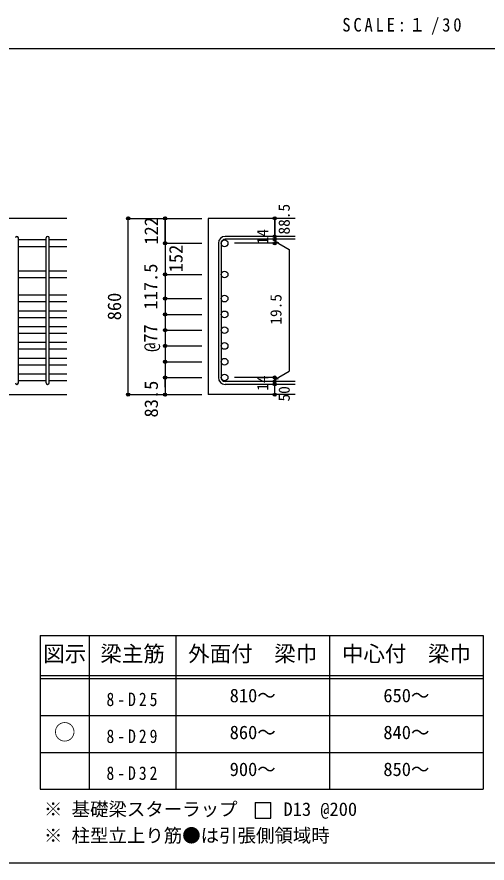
# Model space of a CAD drawing. Units: millimetres at full size, sheet at 1:30, with parts at other scales. Extents: x -5973 to 5954, y -4195 to 4201.
# Drawn here: x 1334 to 3629, y -4195 to -67 of the extents above; entities that cross this region are included whole.
import ezdxf
from ezdxf.enums import TextEntityAlignment as Align

# ---------------------------------------------------------------- set-up
doc = ezdxf.new("R2010")
doc.units = ezdxf.units.MM
doc.header["$LTSCALE"] = 30
doc.header["$PDMODE"] = 32
doc.header["$PDSIZE"] = 15
for name, color, linetype in [('0-1_躯体線', 2, 'Continuous'), ('0-5_基礎梁筋', 7, 'Continuous'), ('0-6_スタラップ筋', 7, 'Continuous'), ('0-D_寸法', 4, 'Continuous'), ('6-7_文字', 7, 'Continuous'), ('6-E_枠', 7, 'Continuous'), ('F-0_枠', 6, 'Continuous')]:
    doc.layers.add(name, color=color, linetype=linetype)
doc.styles.add('ＭＳ ゴシック', font='')
doc.styles.get('ＭＳ ゴシック').set_extended_font_data('MS Gothic')

msp = doc.modelspace()

# ---------------------------------------------------------------- linework, layer by layer
at = {"layer": '0-1_躯体線'}
for p, q in [((1577.44, -1049.89), (-72.56, -1049.89)), ((2692.44, -1049.89), (2267.44, -1049.89)), ((2267.44, -1049.89), (2267.44, -1909.89)), ((1177.44, -1909.89), (1577.44, -1909.89)), ((2692.44, -1909.89), (2267.44, -1909.89))]:
    msp.add_line(p, q, dxfattribs=at)
at = {"layer": '0-5_基礎梁筋'}
for p, q in [((1477.44, -1155.09), (1341.44, -1155.09)), ((1577.44, -1155.09), (1491.44, -1155.09)), ((1477.44, -1188.09), (1341.44, -1188.09)), ((1577.44, -1188.09), (1491.44, -1188.09)), ((1477.44, -1307.09), (1341.44, -1307.09)), ((1577.44, -1307.09), (1491.44, -1307.09)), ((1477.44, -1340.09), (1341.44, -1340.09)), ((1577.44, -1340.09), (1491.44, -1340.09)), ((1477.44, -1424.89), (1341.44, -1424.89)), ((1577.44, -1424.89), (1491.44, -1424.89)), ((1477.44, -1457.89), (1341.44, -1457.89)), ((1577.44, -1457.89), (1491.44, -1457.89)), ((1477.44, -1501.89), (1341.44, -1501.89)), ((1577.44, -1501.89), (1491.44, -1501.89)), ((1477.44, -1534.89), (1341.44, -1534.89)), ((1577.44, -1534.89), (1491.44, -1534.89)), ((1477.44, -1578.89), (1341.44, -1578.89)), ((1577.44, -1578.89), (1491.44, -1578.89)), ((1477.44, -1611.89), (1341.44, -1611.89)), ((1577.44, -1611.89), (1491.44, -1611.89)), ((1477.44, -1655.89), (1341.44, -1655.89)), ((1477.44, -1688.89), (1341.44, -1688.89)), ((1577.44, -1655.89), (1491.44, -1655.89)), ((1577.44, -1688.89), (1491.44, -1688.89)), ((1477.44, -1732.89), (1341.44, -1732.89)), ((1577.44, -1732.89), (1491.44, -1732.89)), ((1477.44, -1765.89), (1341.44, -1765.89)), ((1577.44, -1765.89), (1491.44, -1765.89)), ((1477.44, -1809.89), (1341.44, -1809.89)), ((1577.44, -1809.89), (1491.44, -1809.89)), ((1477.44, -1842.89), (1341.44, -1842.89)), ((1577.44, -1842.89), (1491.44, -1842.89))]:
    msp.add_line(p, q, dxfattribs=at)
at = {"layer": '0-5_基礎梁筋', "color": 3}
for centre in [(2347.94, -1171.59), (2347.94, -1323.59), (2347.94, -1441.39), (2347.94, -1518.39), (2347.94, -1595.39), (2347.94, -1672.39), (2347.94, -1749.39), (2347.94, -1826.39)]:
    msp.add_circle(centre, 16.5, dxfattribs=at)
at = {"layer": '0-6_スタラップ筋'}
for p, q in [((1341.44, -1852.89), (1341.44, -1145.09)), ((1477.44, -1852.89), (1477.44, -1145.09)), ((1491.44, -1852.89), (1491.44, -1145.09)), ((2692.44, -1138.09), (2350.94, -1138.09)), ((2692.44, -1152.09), (2350.94, -1152.09)), ((2317.44, -1171.59), (2317.44, -1826.39)), ((2331.44, -1171.59), (2331.44, -1826.39)), ((2692.44, -1845.89), (2350.94, -1845.89)), ((2692.44, -1859.89), (2350.94, -1859.89))]:
    msp.add_line(p, q, dxfattribs=at)
for centre, radius, start, end in [((1334.44, -1145.09), 7, 0, 180), ((1484.44, -1145.09), 7, 0, 180), ((2350.94, -1171.59), 33.5, 90, 180), ((2350.94, -1171.59), 19.5, 90, 180), ((1334.44, -1852.89), 7, 180, 0), ((1484.44, -1852.89), 7, 180, 0), ((2350.94, -1826.39), 33.5, 180, 270), ((2350.94, -1826.39), 19.5, 180, 270)]:
    msp.add_arc(centre, radius, start, end, dxfattribs=at)
at = {"layer": '0-D_寸法'}
for p, q in [((1877.44, -1049.89), (2057.44, -1049.89)), ((1877.44, -1049.89), (2057.44, -1049.89)), ((1877.44, -1909.89), (1877.44, -1049.89)), ((1877.44, -1909.89), (1877.44, -1049.89)), ((2057.44, -1171.59), (2057.44, -1049.89)), ((2057.44, -1049.89), (2237.44, -1049.89)), ((2057.44, -1049.89), (2237.44, -1049.89)), ((2057.44, -1171.59), (2057.44, -1049.89)), ((2592.44, -1152.09), (2592.44, -1138.09)), ((2592.44, -1152.09), (2592.44, -1171.59)), ((2057.44, -1171.59), (2237.44, -1171.59)), ((2057.44, -1171.59), (2237.44, -1171.59)), ((2057.44, -1171.59), (2057.44, -1223.59)), ((2057.44, -1171.59), (2057.44, -1873.86)), ((2057.44, -1171.59), (2057.44, -1859.39)), ((2592.44, -1171.59), (2396.35, -1171.59)), ((2592.44, -1161.84), (2611.76, -1167.02)), ((2592.44, -1161.84), (2662.5, -1202.29)), ((2662.5, -1202.29), (2662.5, -1795.7)), ((2057.44, -1323.59), (2237.44, -1323.59)), ((2057.44, -1323.59), (2237.44, -1323.59)), ((2057.44, -1337.89), (2057.44, -1826.39)), ((2057.44, -1441.39), (2237.44, -1441.39)), ((2057.44, -1518.39), (2237.44, -1518.39)), ((2057.44, -1595.39), (2237.44, -1595.39)), ((2057.44, -1672.39), (2237.44, -1672.39)), ((2057.44, -1749.39), (2237.44, -1749.39)), ((2592.44, -1836.14), (2662.5, -1795.7)), ((2057.44, -1826.39), (2237.44, -1826.39)), ((2592.44, -1826.39), (2396.35, -1826.39)), ((2592.44, -1845.89), (2592.44, -1826.39)), ((2592.44, -1836.14), (2611.76, -1830.97)), ((2592.44, -1859.89), (2592.44, -1845.89)), ((2592.44, -1909.89), (2592.44, -1859.89)), ((1877.44, -1909.89), (2057.44, -1909.89)), ((2057.44, -1909.89), (2237.44, -1909.89))]:
    msp.add_line(p, q, dxfattribs=at)
for points in [[(2057.44, -1049.89), (2057.44, -1171.59), (2057.44, -1337.89)], [(2592.44, -1049.89), (2592.44, -1138.09), (2592.44, -1049.89)], [(2057.44, -1873.86), (2057.44, -1826.39), (2057.44, -1909.89)]]:
    msp.add_lwpolyline(points, dxfattribs=at)
for centre, radius in [((1877.44, -1049.89), 8), ((1877.44, -1049.89), 7.2), ((1877.44, -1049.89), 6.4), ((1877.44, -1049.89), 5.6), ((1877.44, -1049.89), 4.8), ((1877.44, -1049.89), 4), ((1877.44, -1049.89), 3.2), ((1877.44, -1049.89), 2.4), ((1877.44, -1049.89), 1.6), ((1877.44, -1049.89), 0.8), ((2057.44, -1049.89), 8), ((2057.44, -1049.89), 7.2), ((2057.44, -1049.89), 6.4), ((2057.44, -1049.89), 5.6), ((2057.44, -1049.89), 4.8), ((2057.44, -1049.89), 4), ((2057.44, -1049.89), 3.2), ((2057.44, -1049.89), 2.4), ((2057.44, -1049.89), 1.6), ((2057.44, -1049.89), 0.8), ((2592.44, -1049.89), 4), ((2592.44, -1049.89), 3.6), ((2592.44, -1049.89), 3.2), ((2592.44, -1049.89), 2.8), ((2592.44, -1049.89), 2.4), ((2592.44, -1049.89), 2), ((2592.44, -1049.89), 1.6), ((2592.44, -1049.89), 1.2), ((2592.44, -1049.89), 0.8), ((2592.44, -1049.89), 0.4), ((2592.44, -1138.09), 4), ((2592.44, -1152.09), 4), ((2592.44, -1138.09), 3.6), ((2592.44, -1152.09), 3.6), ((2592.44, -1138.09), 3.2), ((2592.44, -1152.09), 3.2), ((2592.44, -1138.09), 2.8), ((2592.44, -1152.09), 2.8), ((2592.44, -1138.09), 2.4), ((2592.44, -1152.09), 2.4), ((2592.44, -1138.09), 2), ((2592.44, -1152.09), 2), ((2592.44, -1138.09), 1.6), ((2592.44, -1152.09), 1.6), ((2592.44, -1138.09), 1.2), ((2592.44, -1152.09), 1.2), ((2592.44, -1138.09), 0.8), ((2592.44, -1152.09), 0.8), ((2592.44, -1138.09), 0.4), ((2592.44, -1152.09), 0.4), ((2057.44, -1171.59), 8), ((2057.44, -1171.59), 7.2), ((2057.44, -1171.59), 6.4), ((2057.44, -1171.59), 5.6), ((2057.44, -1171.59), 4.8), ((2057.44, -1171.59), 4), ((2057.44, -1171.59), 3.2), ((2057.44, -1171.59), 2.4), ((2057.44, -1171.59), 1.6), ((2057.44, -1171.59), 0.8), ((2592.44, -1171.59), 4), ((2592.44, -1171.59), 3.6), ((2592.44, -1171.59), 3.2), ((2592.44, -1171.59), 2.8), ((2592.44, -1171.59), 2.4), ((2592.44, -1171.59), 2), ((2592.44, -1171.59), 1.6), ((2592.44, -1171.59), 1.2), ((2592.44, -1171.59), 0.8), ((2592.44, -1171.59), 0.4), ((2057.44, -1323.59), 8), ((2057.44, -1323.59), 7.2), ((2057.44, -1323.59), 6.4), ((2057.44, -1323.59), 5.6), ((2057.44, -1323.59), 4.8), ((2057.44, -1323.59), 4), ((2057.44, -1323.59), 3.2), ((2057.44, -1323.59), 2.4), ((2057.44, -1323.59), 1.6), ((2057.44, -1323.59), 0.8), ((2057.44, -1441.39), 8), ((2057.44, -1441.39), 7.2), ((2057.44, -1441.39), 6.4), ((2057.44, -1441.39), 5.6), ((2057.44, -1441.39), 4.8), ((2057.44, -1441.39), 4), ((2057.44, -1441.39), 3.2), ((2057.44, -1441.39), 2.4), ((2057.44, -1441.39), 1.6), ((2057.44, -1441.39), 0.8), ((2057.44, -1518.39), 8), ((2057.44, -1518.39), 7.2), ((2057.44, -1518.39), 6.4), ((2057.44, -1518.39), 5.6), ((2057.44, -1518.39), 4.8), ((2057.44, -1518.39), 4), ((2057.44, -1518.39), 3.2), ((2057.44, -1518.39), 2.4), ((2057.44, -1518.39), 1.6), ((2057.44, -1518.39), 0.8), ((2057.44, -1595.39), 8), ((2057.44, -1595.39), 7.2), ((2057.44, -1595.39), 6.4), ((2057.44, -1595.39), 5.6), ((2057.44, -1595.39), 4.8), ((2057.44, -1595.39), 4), ((2057.44, -1595.39), 3.2), ((2057.44, -1595.39), 2.4), ((2057.44, -1595.39), 1.6), ((2057.44, -1595.39), 0.8), ((2057.44, -1672.39), 8), ((2057.44, -1672.39), 7.2), ((2057.44, -1672.39), 6.4), ((2057.44, -1672.39), 5.6), ((2057.44, -1672.39), 4.8), ((2057.44, -1672.39), 4), ((2057.44, -1672.39), 3.2), ((2057.44, -1672.39), 2.4), ((2057.44, -1672.39), 1.6), ((2057.44, -1672.39), 0.8), ((2057.44, -1749.39), 8), ((2057.44, -1749.39), 7.2), ((2057.44, -1749.39), 6.4), ((2057.44, -1749.39), 5.6), ((2057.44, -1749.39), 4.8), ((2057.44, -1749.39), 4), ((2057.44, -1749.39), 3.2), ((2057.44, -1749.39), 2.4), ((2057.44, -1749.39), 1.6), ((2057.44, -1749.39), 0.8), ((2057.44, -1826.39), 8), ((2057.44, -1826.39), 7.2), ((2057.44, -1826.39), 6.4), ((2057.44, -1826.39), 5.6), ((2057.44, -1826.39), 4.8), ((2057.44, -1826.39), 4), ((2057.44, -1826.39), 3.2), ((2057.44, -1826.39), 2.4), ((2057.44, -1826.39), 1.6), ((2057.44, -1826.39), 0.8), ((2592.44, -1826.39), 4), ((2592.44, -1845.89), 4), ((2592.44, -1859.89), 4), ((2592.44, -1826.39), 3.6), ((2592.44, -1845.89), 3.6), ((2592.44, -1859.89), 3.6), ((2592.44, -1826.39), 3.2), ((2592.44, -1845.89), 3.2), ((2592.44, -1859.89), 3.2), ((2592.44, -1826.39), 2.8), ((2592.44, -1845.89), 2.8), ((2592.44, -1859.89), 2.8), ((2592.44, -1826.39), 2.4), ((2592.44, -1845.89), 2.4), ((2592.44, -1859.89), 2.4), ((2592.44, -1826.39), 2), ((2592.44, -1845.89), 2), ((2592.44, -1826.39), 1.6), ((2592.44, -1845.89), 1.6), ((2592.44, -1826.39), 1.2), ((2592.44, -1845.89), 1.2), ((2592.44, -1826.39), 0.8), ((2592.44, -1845.89), 0.8), ((2592.44, -1826.39), 0.4), ((2592.44, -1845.89), 0.4), ((2592.44, -1859.89), 2), ((2592.44, -1859.89), 1.6), ((2592.44, -1859.89), 1.2), ((2592.44, -1859.89), 0.8), ((2592.44, -1859.89), 0.4), ((1877.44, -1909.89), 7.2), ((1877.44, -1909.89), 6.4), ((1877.44, -1909.89), 5.6), ((1877.44, -1909.89), 4.8), ((1877.44, -1909.89), 4), ((1877.44, -1909.89), 3.2), ((1877.44, -1909.89), 2.4), ((1877.44, -1909.89), 1.6), ((1877.44, -1909.89), 0.8), ((2057.44, -1909.89), 7.2), ((2057.44, -1909.89), 6.4), ((2057.44, -1909.89), 5.6), ((2057.44, -1909.89), 4.8), ((2057.44, -1909.89), 4), ((2057.44, -1909.89), 3.2), ((2057.44, -1909.89), 2.4), ((2057.44, -1909.89), 1.6), ((2057.44, -1909.89), 0.8), ((2592.44, -1909.89), 4), ((2592.44, -1909.89), 3.6), ((2592.44, -1909.89), 3.2), ((2592.44, -1909.89), 2.8), ((2592.44, -1909.89), 2.4), ((2592.44, -1909.89), 2), ((2592.44, -1909.89), 1.6), ((2592.44, -1909.89), 1.2), ((2592.44, -1909.89), 0.8), ((2592.44, -1909.89), 0.4)]:
    msp.add_circle(centre, radius, dxfattribs=at)
at = {"layer": '0-D_寸法', "color": 7}
for p in [(1877.44, -1049.89), (2057.44, -1049.89), (2592.44, -1049.89), (2592.44, -1138.09), (2592.44, -1152.09), (2057.44, -1171.59), (2592.44, -1171.59), (2057.44, -1323.59), (2057.44, -1441.39), (2057.44, -1518.39), (2057.44, -1595.39), (2057.44, -1672.39), (2057.44, -1749.39), (2057.44, -1826.39), (2592.44, -1826.39), (2592.44, -1845.89), (2592.44, -1859.89), (1877.44, -1909.89), (2057.44, -1909.89), (2592.44, -1909.89)]:
    msp.add_point(p, dxfattribs=at)
at = {"layer": '6-7_文字'}
for q in [(2497.82, -3975.37), (2572.82, -3900.37)]:
    msp.add_line((2497.82, -3900.37), q, dxfattribs=at)
msp.add_lwpolyline([(2497.82, -3975.37), (2572.82, -3975.37), (2572.82, -3900.37)], dxfattribs=at)
at = {"layer": '6-E_枠', "color": 3}
for p, q in [((1447.71, -3085.43), (1447.71, -3835.43)), ((1447.71, -3085.43), (3610.24, -3085.43)), ((3610.24, -3085.43), (3610.24, -3835.43)), ((1447.71, -3835.43), (3610.24, -3835.43))]:
    msp.add_line(p, q, dxfattribs=at)
at = {"layer": '6-E_枠'}
for p, q in [((1687.71, -3085.43), (1687.71, -3835.43)), ((2110.24, -3085.43), (2110.24, -3835.43)), ((2860.24, -3085.43), (2860.24, -3835.43)), ((1447.71, -3280.43), (3610.24, -3280.43)), ((1447.71, -3295.43), (3610.24, -3295.43)), ((1447.71, -3475.43), (3610.24, -3475.43)), ((1447.71, -3655.43), (3610.24, -3655.43))]:
    msp.add_line(p, q, dxfattribs=at)
at = {"layer": 'F-0_枠', "color": 2}
msp.add_line((-5972.88, -222.05), (3723.6, -222.05), dxfattribs=at)
at = {"layer": 'F-0_枠'}
msp.add_line((5954.1, -4195.24), (-5972.88, -4195.24), dxfattribs=at)

# ---------------------------------------------------------------- texts
at = {"layer": '0-D_寸法', "style": 'ＭＳ ゴシック'}
for s, height, p in [('88.5', 54.99, (2682.44, -1128.89)), ('122', 65.98, (2042.44, -1178.24)), ('14', 54.99, (2577.21, -1176.76)), ('152', 65.98, (2162.82, -1313.22)), ('117.5', 65.98, (2039.75, -1494.87)), ('860', 65.98, (1862.44, -1547.39)), ('19.5', 54.99, (2642.34, -1568.7)), ('@77', 65.98, (2039.25, -1701.39)), ('83.5', 65.98, (2042.44, -2021.39)), ('14', 54.99, (2577.18, -1890.57)), ('50', 54.99, (2682.44, -1943.39))]:
    msp.add_text(s, height=height, rotation=90, dxfattribs=at).set_placement(p, align=Align.BOTTOM_LEFT)
at = {"layer": '6-7_文字', "color": 2, "style": 'ＭＳ ゴシック'}
for s, p in [('図示', (1462.71, -3235.43)), ('梁主筋', (1741.48, -3235.43)), ('外面付\u3000梁巾', (2170.24, -3235.43)), ('中心付\u3000梁巾', (2920.24, -3235.43)), ('○', (1515.21, -3617.93))]:
    msp.add_text(s, height=76.98, dxfattribs=at).set_placement(p, align=Align.BOTTOM_LEFT)
at = {"layer": '6-7_文字', "style": 'ＭＳ ゴシック'}
for s, p in [('810～', (2372.74, -3430.43)), ('650～', (3122.74, -3430.43)), ('860～', (2372.74, -3610.43)), ('840～', (3122.74, -3610.43)), ('900～', (2372.74, -3790.43)), ('850～', (3122.74, -3790.43)), ('※ 基礎梁スターラップ     D13 @200', (1466.27, -3985.01)), ('※ 柱型立上り筋●は引張側領域時', (1466.27, -4113.51))]:
    msp.add_text(s, height=65.98, dxfattribs=at).set_placement(p, align=Align.BOTTOM_LEFT)
at = {"layer": '6-7_文字', "color": 2, "insert": (2922.26, -154.55), "char_height": 65.98, "attachment_point": 7, "style": 'ＭＳ ゴシック'}
msp.add_mtext('\\T1.34;\\W0.9;SCALE:１/30', dxfattribs=at)
at = {"layer": '6-7_文字', "char_height": 65.98, "attachment_point": 7, "style": 'ＭＳ ゴシック'}
for s, insert in [('\\T1.38;\\W0.85;8-D25', (1771.48, -3430.43)), ('\\T1.38;\\W0.85;8-D29', (1771.48, -3610.43)), ('\\T1.38;\\W0.85;8-D32', (1771.48, -3790.43))]:
    msp.add_mtext(s, dxfattribs=dict(at, insert=insert))

doc.saveas('drawing.dxf')
